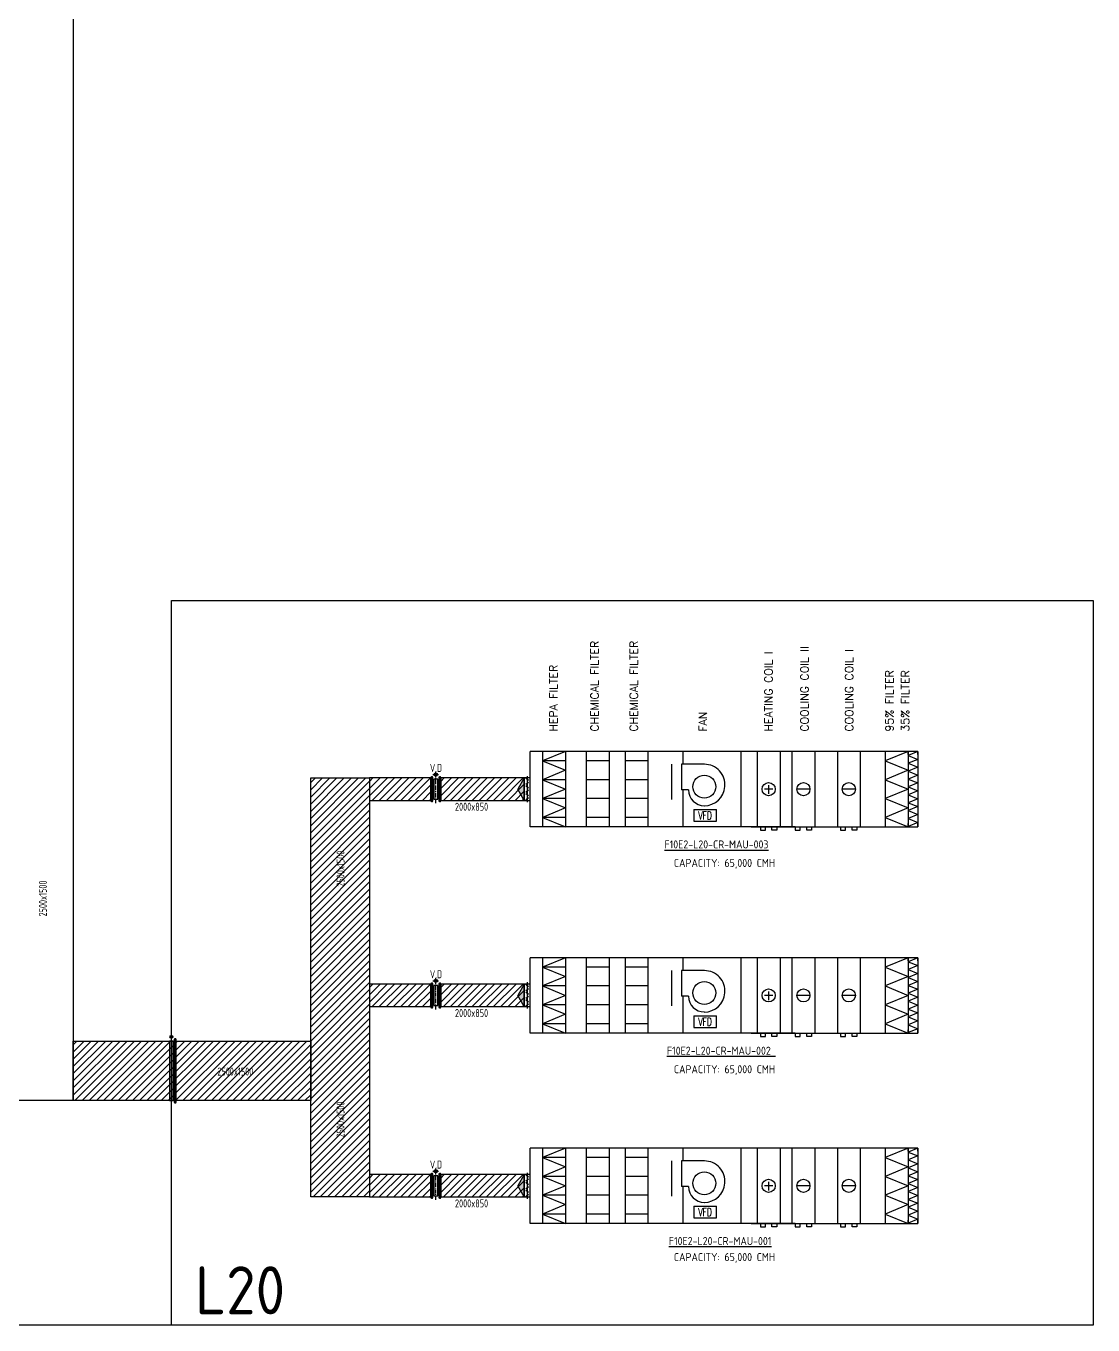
# Model space of a CAD drawing. Header units: millimetres. Extents: x 108 to 3316, y 96 to 2090.
# Drawn here: x 695.6 to 1029, y 1128.4 to 1534.3 of the extents above; entities that cross this region are included whole.
import ezdxf
from ezdxf.enums import TextEntityAlignment as Align

# ---------------------------------------------------------------- set-up
doc = ezdxf.new("R2010")
doc.units = ezdxf.units.MM
doc.linetypes.add('CENTER', pattern=[2, 1.25, -0.25, 0.25, -0.25])
for name, color, linetype in [('A-DETL-01', 1, 'Continuous'), ('DETL-TXT', 4, 'Continuous'), ('M-CEQPM-MAU', 22, 'Continuous'), ('M-CMDUCT-LINE', 15, 'Continuous'), ('M-CMDUCT-TEXT', 3, 'Continuous'), ('M-EQPM-TXT', 4, 'Continuous'), ('M-FM-LINE3', 3, 'Continuous'), ('M-HVAC-CMDUCT', 150, 'Continuous'), ('M-HVAC-DAPR', 2, 'Continuous'), ('U-EX-TXT', 4, 'Continuous')]:
    doc.layers.add(name, color=color, linetype=linetype)
doc.styles.add('AA-TXT', font='isocp.shx', dxfattribs={"bigfont": 'chineset.shx'})
doc.styles.add('STDTEXT', font='simplex.shx', dxfattribs={"bigfont": 'china.shx'})

msp = doc.modelspace()

# ---------------------------------------------------------------- hatches: boundary and pattern name
at = {"layer": 'M-CMDUCT-LINE'}
h = msp.add_hatch(dxfattribs=at)
h.set_pattern_fill('ANSI31', color=256, scale=0.5, style=0)
h.set_pattern_definition([(45, (-40270.2905, -81160.5117), (-1.122532015, 1.122532015), [])])
h.paths.add_polyline_path([(802.99, 1299.33), (802.99, 1168.39), (784.61, 1168.39), (784.61, 1299.33)])
h = msp.add_hatch(dxfattribs=at)
h.set_pattern_fill('ANSI31', color=256, scale=0.5, style=0)
h.set_pattern_definition([(45, (1500.1814, 1119.877), (-1.122532, 1.122532), [])])
h.paths.add_polyline_path([(822.14, 1299.33), (802.99, 1299.33), (802.99, 1292.33), (822.14, 1292.33)])
h = msp.add_hatch(dxfattribs=at)
h.set_pattern_fill('ANSI31', color=256, scale=0.5, style=0)
h.set_pattern_definition([(45, (1522.442, 1119.877), (-1.122532, 1.122532), [])])
h.paths.add_polyline_path([(851.34, 1299.33), (825.25, 1299.33), (825.25, 1292.33), (851.34, 1292.33)])
h = msp.add_hatch(dxfattribs=at)
h.set_pattern_fill('ANSI31', color=256, scale=0.5, style=0)
h.set_pattern_definition([(45, (1500.1814, 1055.4207), (-1.122532, 1.122532), [])])
h.paths.add_polyline_path([(822.14, 1234.87), (802.99, 1234.87), (802.99, 1227.87), (822.14, 1227.87)])
h = msp.add_hatch(dxfattribs=at)
h.set_pattern_fill('ANSI31', color=256, scale=0.5, style=0)
h.set_pattern_definition([(45, (1522.442, 1055.4207), (-1.122532, 1.122532), [])])
h.paths.add_polyline_path([(851.34, 1234.87), (825.25, 1234.87), (825.25, 1227.87), (851.34, 1227.87)])
h = msp.add_hatch(dxfattribs=at)
h.set_pattern_fill('ANSI31', color=256, scale=0.5, style=0)
h.set_pattern_definition([(45, (1499.3618, 1026.0496), (-1.122532, 1.122532), [])])
h.paths.add_polyline_path([(710.4, 1217.1), (784.61, 1217.1), (784.61, 1198.5), (710.4, 1198.5)])
h = msp.add_hatch(dxfattribs=at)
h.set_pattern_fill('ANSI31', color=256, scale=0.5, style=0)
h.set_pattern_definition([(45, (1500.1814, 995.9376), (-1.122532, 1.122532), [])])
h.paths.add_polyline_path([(822.14, 1175.39), (802.99, 1175.39), (802.99, 1168.39), (822.14, 1168.39)])
h = msp.add_hatch(dxfattribs=at)
h.set_pattern_fill('ANSI31', color=256, scale=0.5, style=0)
h.set_pattern_definition([(45, (1522.442, 995.9376), (-1.122532, 1.122532), [])])
h.paths.add_polyline_path([(851.34, 1175.39), (825.25, 1175.39), (825.25, 1168.39), (851.34, 1168.39)])
at = {"layer": 'M-FM-LINE3', "linetype": 'Continuous'}
h = msp.add_hatch(color=256, dxfattribs=at)
edge = h.paths.add_edge_path()
edge.add_arc((741.09, 1218.46), 0.472, 0, 360)
at = {"layer": 'M-HVAC-CMDUCT', "ltscale": 0.1}
for points in [[(851.34, 1292.33), (849.32, 1295.83), (851.34, 1299.33)], [(851.34, 1227.87), (849.32, 1231.37), (851.34, 1234.87)], [(851.34, 1168.39), (849.32, 1171.89), (851.34, 1175.39)]]:
    msp.add_hatch(color=256, dxfattribs=at).paths.add_polyline_path(points)
at = {"layer": 'M-HVAC-CMDUCT'}
for points in [[(851.34, 1292.33), (849.32, 1295.83), (851.34, 1299.33)], [(851.34, 1227.87), (849.32, 1231.37), (851.34, 1234.87)], [(851.34, 1168.39), (849.32, 1171.89), (851.34, 1175.39)]]:
    msp.add_hatch(color=256, dxfattribs=at).paths.add_polyline_path(points)

# ---------------------------------------------------------------- linework, layer by layer
at = {"layer": 'A-DETL-01', "color": 252}
msp.add_lwpolyline([(741.09, 1354.78), (1029.05, 1354.78), (1029.05, 1128.39), (741.09, 1128.39)], close=True, dxfattribs=at)
msp.add_lwpolyline([(741.09, 1128.39), (639.89, 1128.39)], dxfattribs=at)
at = {"layer": 'M-CEQPM-MAU', "color": 3, "ltscale": 0.1}
for p, q in [((974.28, 1307.61), (853.14, 1307.61)), ((853.14, 1284.05), (853.14, 1307.61)), ((857, 1307.61), (857, 1284.05)), ((864.17, 1307.61), (857, 1304.66)), ((864.17, 1307.61), (864.17, 1284.05)), ((870.65, 1307.61), (870.65, 1284.05)), ((877.82, 1307.61), (877.82, 1284.05)), ((882.82, 1307.61), (882.82, 1284.05)), ((889.99, 1307.61), (889.99, 1284.05)), ((900.98, 1303.58), (900.98, 1307.61)), ((918.98, 1307.61), (918.98, 1284.05)), ((924.11, 1307.61), (924.11, 1284.05)), ((931.28, 1307.61), (931.28, 1284.05)), ((934.98, 1307.61), (934.98, 1284.05)), ((942.15, 1307.61), (942.15, 1284.05)), ((949.16, 1307.61), (949.16, 1284.05)), ((956.33, 1307.61), (956.33, 1284.05)), ((964.11, 1307.61), (964.11, 1284.05)), ((971.28, 1307.61), (964.11, 1304.66)), ((971.28, 1306.61), (971.28, 1307.61)), ((971.28, 1307.61), (971.28, 1284.05)), ((974.28, 1307.61), (971.28, 1306.37)), ((974.28, 1307.61), (974.28, 1284.05)), ((974.28, 1306.61), (974.28, 1307.61)), ((974.28, 1307.61), (974.28, 1284.05)), ((857, 1304.66), (864.17, 1301.72)), ((864.17, 1304.66), (857, 1304.66)), ((877.82, 1304.66), (870.65, 1304.66)), ((889.99, 1304.66), (882.82, 1304.66)), ((897.48, 1292.62), (897.48, 1303.58)), ((900.5, 1303.58), (900.5, 1295.58)), ((907.6, 1303.58), (900.5, 1303.58)), ((964.11, 1304.66), (971.28, 1301.72)), ((971.28, 1306.61), (971.28, 1285.05)), ((971.28, 1306.37), (974.28, 1305.14)), ((974.28, 1305.14), (971.28, 1303.91)), ((971.28, 1303.91), (974.28, 1302.68)), ((974.28, 1306.61), (974.28, 1285.05)), ((864.17, 1301.72), (857, 1298.77)), ((971.28, 1301.72), (964.11, 1298.77)), ((974.28, 1302.68), (971.28, 1301.44)), ((971.28, 1301.44), (974.28, 1300.21)), ((974.28, 1300.21), (971.28, 1298.98)), ((971.28, 1298.98), (974.28, 1297.75)), ((857, 1298.77), (864.17, 1295.83)), ((864.17, 1298.77), (857, 1298.77)), ((864.17, 1295.83), (857, 1292.89)), ((877.82, 1298.77), (870.65, 1298.77)), ((889.99, 1298.77), (882.82, 1298.77)), ((902.68, 1295.58), (900.5, 1295.58)), ((900.98, 1284.05), (900.98, 1295.58)), ((929.02, 1295.83), (926.36, 1295.83)), ((940.61, 1295.83), (936.51, 1295.83)), ((954.79, 1295.83), (950.7, 1295.83)), ((964.11, 1298.77), (971.28, 1295.83)), ((971.28, 1295.83), (964.11, 1292.89)), ((974.28, 1297.75), (971.28, 1296.52)), ((971.28, 1296.52), (974.28, 1295.28)), ((974.28, 1295.28), (971.28, 1294.05)), ((864.17, 1292.89), (857, 1292.89)), ((857, 1292.89), (864.17, 1289.94)), ((877.82, 1292.89), (870.65, 1292.89)), ((889.99, 1292.89), (882.82, 1292.89)), ((964.11, 1292.89), (971.28, 1289.94)), ((971.28, 1294.05), (974.28, 1292.82)), ((974.28, 1292.82), (971.28, 1291.59)), ((971.28, 1291.59), (974.28, 1290.36)), ((864.17, 1289.94), (857, 1287)), ((857, 1287), (864.17, 1284.05)), ((864.17, 1287), (857, 1287)), ((877.82, 1287), (870.65, 1287)), ((889.99, 1287), (882.82, 1287)), ((904.34, 1289.42), (911.35, 1289.42)), ((904.34, 1289.42), (904.34, 1285.81)), ((911.35, 1285.81), (911.35, 1289.42)), ((971.28, 1289.94), (964.11, 1287)), ((964.11, 1287), (971.28, 1284.05)), ((974.28, 1290.36), (971.28, 1289.12)), ((971.28, 1289.12), (974.28, 1287.89)), ((974.28, 1287.89), (971.28, 1286.66)), ((936, 1284.05), (853.14, 1284.05)), ((904.34, 1285.81), (911.35, 1285.81)), ((922.24, 1284.05), (949.09, 1284.05)), ((925.14, 1284.05), (925.14, 1282.97)), ((925.14, 1282.97), (926.67, 1282.97)), ((926.67, 1284.05), (928.72, 1284.05)), ((926.67, 1282.97), (926.67, 1284.05)), ((928.72, 1282.97), (928.72, 1284.05)), ((930.26, 1282.97), (928.72, 1282.97)), ((930.26, 1284.05), (930.26, 1282.97)), ((936, 1284.05), (936, 1282.97)), ((936, 1282.97), (937.54, 1282.97)), ((937.54, 1284.05), (939.59, 1284.05)), ((937.54, 1282.97), (937.54, 1284.05)), ((939.59, 1282.97), (939.59, 1284.05)), ((941.12, 1282.97), (939.59, 1282.97)), ((941.12, 1284.05), (941.12, 1282.97)), ((949.09, 1284.05), (974.28, 1284.05)), ((950.18, 1284.05), (950.18, 1282.97)), ((950.18, 1282.97), (951.72, 1282.97)), ((951.72, 1284.05), (953.77, 1284.05)), ((951.72, 1282.97), (951.72, 1284.05)), ((953.77, 1282.97), (953.77, 1284.05)), ((955.3, 1282.97), (953.77, 1282.97)), ((955.3, 1284.05), (955.3, 1282.97)), ((971.28, 1286.66), (974.28, 1285.43)), ((974.28, 1285.43), (971.28, 1284.19)), ((971.28, 1284.05), (971.28, 1285.05)), ((971.28, 1284.19), (971.62, 1284.05)), ((974.28, 1284.05), (974.28, 1285.05))]:
    msp.add_line(p, q, dxfattribs=at)
at = {"layer": 'M-CEQPM-MAU', "ltscale": 0.1}
for p, q in [((974.28, 1243.15), (853.14, 1243.15)), ((853.14, 1219.6), (853.14, 1243.15)), ((857, 1243.15), (857, 1219.6)), ((864.17, 1243.15), (857, 1240.21)), ((864.17, 1243.15), (864.17, 1219.6)), ((870.65, 1243.15), (870.65, 1219.6)), ((877.82, 1243.15), (877.82, 1219.6)), ((882.82, 1243.15), (882.82, 1219.6)), ((889.99, 1243.15), (889.99, 1219.6)), ((900.98, 1239.12), (900.98, 1243.15)), ((918.98, 1243.15), (918.98, 1219.6)), ((924.11, 1243.15), (924.11, 1219.6)), ((931.28, 1243.15), (931.28, 1219.6)), ((934.98, 1243.15), (934.98, 1219.6)), ((942.15, 1243.15), (942.15, 1219.6)), ((949.16, 1243.15), (949.16, 1219.6)), ((956.33, 1243.15), (956.33, 1219.6)), ((964.11, 1243.15), (964.11, 1219.6)), ((971.28, 1243.15), (964.11, 1240.21)), ((971.28, 1242.15), (971.28, 1243.15)), ((971.28, 1243.15), (971.28, 1219.6)), ((974.28, 1243.15), (971.28, 1241.92)), ((971.28, 1242.15), (971.28, 1220.6)), ((974.28, 1243.15), (974.28, 1219.6)), ((974.28, 1242.15), (974.28, 1243.15)), ((974.28, 1243.15), (974.28, 1219.6)), ((974.28, 1242.15), (974.28, 1220.6)), ((857, 1240.21), (864.17, 1237.26)), ((864.17, 1240.21), (857, 1240.21)), ((877.82, 1240.21), (870.65, 1240.21)), ((889.99, 1240.21), (882.82, 1240.21)), ((897.48, 1228.17), (897.48, 1239.12)), ((900.5, 1239.12), (900.5, 1231.12)), ((907.6, 1239.12), (900.5, 1239.12)), ((964.11, 1240.21), (971.28, 1237.26)), ((971.28, 1241.92), (974.28, 1240.68)), ((974.28, 1240.68), (971.28, 1239.45)), ((971.28, 1239.45), (974.28, 1238.22)), ((974.28, 1238.22), (971.28, 1236.99)), ((864.17, 1237.26), (857, 1234.32)), ((857, 1234.32), (864.17, 1231.37)), ((864.17, 1234.32), (857, 1234.32)), ((877.82, 1234.32), (870.65, 1234.32)), ((889.99, 1234.32), (882.82, 1234.32)), ((971.28, 1237.26), (964.11, 1234.32)), ((964.11, 1234.32), (971.28, 1231.37)), ((971.28, 1236.99), (974.28, 1235.76)), ((974.28, 1235.76), (971.28, 1234.52)), ((971.28, 1234.52), (974.28, 1233.29)), ((864.17, 1231.37), (857, 1228.43)), ((902.68, 1231.12), (900.5, 1231.12)), ((900.98, 1219.6), (900.98, 1231.12)), ((929.02, 1231.37), (926.36, 1231.37)), ((940.61, 1231.37), (936.51, 1231.37)), ((954.79, 1231.37), (950.7, 1231.37)), ((971.28, 1231.37), (964.11, 1228.43)), ((974.28, 1233.29), (971.28, 1232.06)), ((971.28, 1232.06), (974.28, 1230.83)), ((974.28, 1230.83), (971.28, 1229.6)), ((864.17, 1228.43), (857, 1228.43)), ((857, 1228.43), (864.17, 1225.49)), ((877.82, 1228.43), (870.65, 1228.43)), ((889.99, 1228.43), (882.82, 1228.43)), ((964.11, 1228.43), (971.28, 1225.49)), ((971.28, 1229.6), (974.28, 1228.36)), ((974.28, 1228.36), (971.28, 1227.13)), ((971.28, 1227.13), (974.28, 1225.9)), ((974.28, 1225.9), (971.28, 1224.67)), ((864.17, 1225.49), (857, 1222.54)), ((857, 1222.54), (864.17, 1219.6)), ((864.17, 1222.54), (857, 1222.54)), ((877.82, 1222.54), (870.65, 1222.54)), ((889.99, 1222.54), (882.82, 1222.54)), ((904.34, 1224.97), (911.35, 1224.97)), ((904.34, 1224.97), (904.34, 1221.35)), ((911.35, 1221.35), (911.35, 1224.97)), ((971.28, 1225.49), (964.11, 1222.54)), ((964.11, 1222.54), (971.28, 1219.6)), ((971.28, 1224.67), (974.28, 1223.43)), ((974.28, 1223.43), (971.28, 1222.2)), ((971.28, 1222.2), (974.28, 1220.97)), ((936, 1219.6), (853.14, 1219.6)), ((904.34, 1221.35), (911.35, 1221.35)), ((922.24, 1219.6), (949.09, 1219.6)), ((925.14, 1219.6), (925.14, 1218.51)), ((925.14, 1218.51), (926.67, 1218.51)), ((926.67, 1219.6), (928.72, 1219.6)), ((926.67, 1218.51), (926.67, 1219.6)), ((928.72, 1218.51), (928.72, 1219.6)), ((930.26, 1218.51), (928.72, 1218.51)), ((930.26, 1219.6), (930.26, 1218.51)), ((936, 1219.6), (936, 1218.51)), ((936, 1218.51), (937.54, 1218.51)), ((937.54, 1219.6), (939.59, 1219.6)), ((937.54, 1218.51), (937.54, 1219.6)), ((939.59, 1218.51), (939.59, 1219.6)), ((941.12, 1218.51), (939.59, 1218.51)), ((941.12, 1219.6), (941.12, 1218.51)), ((949.09, 1219.6), (974.28, 1219.6)), ((950.18, 1219.6), (950.18, 1218.51)), ((950.18, 1218.51), (951.72, 1218.51)), ((951.72, 1219.6), (953.77, 1219.6)), ((951.72, 1218.51), (951.72, 1219.6)), ((953.77, 1218.51), (953.77, 1219.6)), ((955.3, 1218.51), (953.77, 1218.51)), ((955.3, 1219.6), (955.3, 1218.51)), ((974.28, 1220.97), (971.28, 1219.74)), ((971.28, 1219.6), (971.28, 1220.6)), ((971.28, 1219.74), (971.62, 1219.6)), ((974.28, 1219.6), (974.28, 1220.6)), ((974.28, 1183.67), (853.14, 1183.67)), ((853.14, 1160.11), (853.14, 1183.67)), ((857, 1183.67), (857, 1160.11)), ((864.17, 1183.67), (857, 1180.72)), ((864.17, 1183.67), (864.17, 1160.11)), ((870.65, 1183.67), (870.65, 1160.11)), ((877.82, 1183.67), (877.82, 1160.11)), ((882.82, 1183.67), (882.82, 1160.11)), ((889.99, 1183.67), (889.99, 1160.11)), ((900.98, 1179.64), (900.98, 1183.67)), ((918.98, 1183.67), (918.98, 1160.11)), ((924.11, 1183.67), (924.11, 1160.11)), ((931.28, 1183.67), (931.28, 1160.11)), ((934.98, 1183.67), (934.98, 1160.11)), ((942.15, 1183.67), (942.15, 1160.11)), ((949.16, 1183.67), (949.16, 1160.11)), ((956.33, 1183.67), (956.33, 1160.11)), ((964.11, 1183.67), (964.11, 1160.11)), ((971.28, 1183.67), (964.11, 1180.72)), ((971.28, 1182.67), (971.28, 1183.67)), ((971.28, 1183.67), (971.28, 1160.11)), ((974.28, 1183.67), (971.28, 1182.43)), ((971.28, 1182.67), (971.28, 1161.11)), ((971.28, 1182.43), (974.28, 1181.2)), ((974.28, 1181.2), (971.28, 1179.97)), ((974.28, 1183.67), (974.28, 1160.11)), ((974.28, 1182.67), (974.28, 1183.67)), ((974.28, 1183.67), (974.28, 1160.11)), ((974.28, 1182.67), (974.28, 1161.11)), ((857, 1180.72), (864.17, 1177.78)), ((864.17, 1180.72), (857, 1180.72)), ((864.17, 1177.78), (857, 1174.83)), ((877.82, 1180.72), (870.65, 1180.72)), ((889.99, 1180.72), (882.82, 1180.72)), ((897.48, 1168.68), (897.48, 1179.64)), ((900.5, 1179.64), (900.5, 1171.64)), ((907.6, 1179.64), (900.5, 1179.64)), ((964.11, 1180.72), (971.28, 1177.78)), ((971.28, 1177.78), (964.11, 1174.83)), ((971.28, 1179.97), (974.28, 1178.74)), ((974.28, 1178.74), (971.28, 1177.51)), ((971.28, 1177.51), (974.28, 1176.27)), ((857, 1174.83), (864.17, 1171.89)), ((864.17, 1174.83), (857, 1174.83)), ((877.82, 1174.83), (870.65, 1174.83)), ((889.99, 1174.83), (882.82, 1174.83)), ((964.11, 1174.83), (971.28, 1171.89)), ((974.28, 1176.27), (971.28, 1175.04)), ((971.28, 1175.04), (974.28, 1173.81)), ((974.28, 1173.81), (971.28, 1172.58)), ((864.17, 1171.89), (857, 1168.95)), ((902.68, 1171.64), (900.5, 1171.64)), ((900.98, 1160.11), (900.98, 1171.64)), ((929.02, 1171.89), (926.36, 1171.89)), ((940.61, 1171.89), (936.51, 1171.89)), ((954.79, 1171.89), (950.7, 1171.89)), ((971.28, 1171.89), (964.11, 1168.95)), ((971.28, 1172.58), (974.28, 1171.34)), ((974.28, 1171.34), (971.28, 1170.11)), ((971.28, 1170.11), (974.28, 1168.88)), ((864.17, 1168.95), (857, 1168.95)), ((857, 1168.95), (864.17, 1166)), ((864.17, 1166), (857, 1163.06)), ((877.82, 1168.95), (870.65, 1168.95)), ((889.99, 1168.95), (882.82, 1168.95)), ((904.34, 1165.48), (911.35, 1165.48)), ((904.34, 1165.48), (904.34, 1161.87)), ((911.35, 1161.87), (911.35, 1165.48)), ((964.11, 1168.95), (971.28, 1166)), ((971.28, 1166), (964.11, 1163.06)), ((974.28, 1168.88), (971.28, 1167.65)), ((971.28, 1167.65), (974.28, 1166.42)), ((974.28, 1166.42), (971.28, 1165.18)), ((971.28, 1165.18), (974.28, 1163.95)), ((857, 1163.06), (864.17, 1160.11)), ((864.17, 1163.06), (857, 1163.06)), ((877.82, 1163.06), (870.65, 1163.06)), ((889.99, 1163.06), (882.82, 1163.06)), ((904.34, 1161.87), (911.35, 1161.87)), ((964.11, 1163.06), (971.28, 1160.11)), ((974.28, 1163.95), (971.28, 1162.72)), ((971.28, 1162.72), (974.28, 1161.49)), ((974.28, 1161.49), (971.28, 1160.26)), ((971.28, 1160.11), (971.28, 1161.11)), ((974.28, 1160.11), (974.28, 1161.11)), ((936, 1160.11), (853.14, 1160.11)), ((922.24, 1160.11), (949.09, 1160.11)), ((925.14, 1160.11), (925.14, 1159.03)), ((925.14, 1159.03), (926.67, 1159.03)), ((926.67, 1160.11), (928.72, 1160.11)), ((926.67, 1159.03), (926.67, 1160.11)), ((928.72, 1159.03), (928.72, 1160.11)), ((930.26, 1159.03), (928.72, 1159.03)), ((930.26, 1160.11), (930.26, 1159.03)), ((936, 1160.11), (936, 1159.03)), ((936, 1159.03), (937.54, 1159.03)), ((937.54, 1160.11), (939.59, 1160.11)), ((937.54, 1159.03), (937.54, 1160.11)), ((939.59, 1159.03), (939.59, 1160.11)), ((941.12, 1159.03), (939.59, 1159.03)), ((941.12, 1160.11), (941.12, 1159.03)), ((949.09, 1160.11), (974.28, 1160.11)), ((950.18, 1160.11), (950.18, 1159.03)), ((950.18, 1159.03), (951.72, 1159.03)), ((951.72, 1160.11), (953.77, 1160.11)), ((951.72, 1159.03), (951.72, 1160.11)), ((953.77, 1159.03), (953.77, 1160.11)), ((955.3, 1159.03), (953.77, 1159.03)), ((955.3, 1160.11), (955.3, 1159.03)), ((971.28, 1160.26), (971.62, 1160.11))]:
    msp.add_line(p, q, dxfattribs=at)
at = {"layer": 'M-CEQPM-MAU', "color": 3}
msp.add_lwpolyline([(927.7, 1297.05), (927.7, 1294.37)], dxfattribs=at)
at = {"layer": 'M-CEQPM-MAU'}
for points in [[(927.7, 1232.59), (927.7, 1229.91)], [(927.7, 1173.11), (927.7, 1170.43)]]:
    msp.add_lwpolyline(points, dxfattribs=at)
at = {"layer": 'M-CEQPM-MAU', "color": 3, "ltscale": 0.1}
for centre, radius in [((907.6, 1296.6), 3.59), ((927.7, 1295.83), 2.05), ((938.56, 1295.83), 2.05), ((952.74, 1295.83), 2.05)]:
    msp.add_circle(centre, radius, dxfattribs=at)
at = {"layer": 'M-CEQPM-MAU', "ltscale": 0.1}
for centre, radius in [((907.6, 1232.15), 3.59), ((927.7, 1231.37), 2.05), ((938.56, 1231.37), 2.05), ((952.74, 1231.37), 2.05), ((907.6, 1172.66), 3.59), ((927.7, 1171.89), 2.05), ((938.56, 1171.89), 2.05), ((952.74, 1171.89), 2.05)]:
    msp.add_circle(centre, radius, dxfattribs=at)
at = {"layer": 'M-CEQPM-MAU', "color": 3, "ltscale": 0.1}
for centre, radius, start, end in [((907.71, 1297.29), 6.29, 353.7563, 90.9586), ((907.6, 1295.58), 4.92, 180, 270), ((907.7, 1296.92), 6.27, 269.0709, 357.1108)]:
    msp.add_arc(centre, radius, start, end, dxfattribs=at)
at = {"layer": 'M-CEQPM-MAU', "ltscale": 0.1}
for centre, radius, start, end in [((907.71, 1232.83), 6.29, 353.7563, 90.9586), ((907.6, 1231.12), 4.92, 180, 270), ((907.7, 1232.46), 6.27, 269.0709, 357.1108), ((907.71, 1173.35), 6.29, 353.7563, 90.9586), ((907.6, 1171.64), 4.92, 180, 270), ((907.7, 1172.98), 6.27, 269.0709, 357.1108)]:
    msp.add_arc(centre, radius, start, end, dxfattribs=at)
at = {"layer": 'M-FM-LINE3'}
for p, q in [((822.45, 1299.88), (822.45, 1291.78)), ((824.94, 1299.88), (824.94, 1291.78)), ((822.45, 1235.42), (822.45, 1227.32)), ((824.94, 1235.42), (824.94, 1227.32)), ((742.27, 1217.98), (742.27, 1197.62)), ((822.45, 1175.94), (822.45, 1167.84)), ((824.94, 1175.94), (824.94, 1167.84))]:
    msp.add_line(p, q, dxfattribs=at)
at = {"layer": 'M-FM-LINE3', "linetype": 'CENTER'}
for p, q in [((822.76, 1300.38), (824.63, 1300.38)), ((823.69, 1291.47), (823.69, 1301.31)), ((822.76, 1235.92), (824.63, 1235.92)), ((823.69, 1227.01), (823.69, 1236.85)), ((741.09, 1197.32), (741.09, 1217.98)), ((823.69, 1167.53), (823.69, 1177.37)), ((822.76, 1176.44), (824.63, 1176.44))]:
    msp.add_line(p, q, dxfattribs=at)
at = {"layer": 'M-FM-LINE3'}
for points in [[(822.76, 1299.57), (822.14, 1299.57), (822.14, 1292.09), (822.76, 1292.09)], [(824.32, 1298.94), (823.07, 1298.94), (823.07, 1292.71), (824.32, 1292.71)], [(825.25, 1299.57), (824.63, 1299.57), (824.63, 1292.09), (825.25, 1292.09)], [(822.76, 1235.11), (822.14, 1235.11), (822.14, 1227.64), (822.76, 1227.64)], [(824.32, 1234.49), (823.07, 1234.49), (823.07, 1228.26), (824.32, 1228.26)], [(825.25, 1235.11), (824.63, 1235.11), (824.63, 1227.64), (825.25, 1227.64)], [(742.56, 1217.69), (741.97, 1217.69), (741.97, 1197.91), (742.56, 1197.91)], [(741.68, 1217.1), (740.5, 1217.1), (740.5, 1198.5), (741.68, 1198.5)], [(822.76, 1175.63), (822.14, 1175.63), (822.14, 1168.15), (822.76, 1168.15)], [(824.32, 1175), (823.07, 1175), (823.07, 1168.78), (824.32, 1168.78)], [(825.25, 1175.63), (824.63, 1175.63), (824.63, 1168.15), (825.25, 1168.15)]]:
    msp.add_lwpolyline(points, close=True, dxfattribs=at)
for centre, radius in [((823.69, 1300.38), 0.498), ((823.69, 1235.92), 0.498), ((741.09, 1218.46), 0.472), ((823.69, 1176.44), 0.498)]:
    msp.add_circle(centre, radius, dxfattribs=at)
at = {"layer": 'M-HVAC-CMDUCT', "ltscale": 0.1}
for p, q in [((851.34, 1299.33), (849.32, 1295.83)), ((851.34, 1292.33), (849.32, 1295.83)), ((851.34, 1234.87), (849.32, 1231.37)), ((851.34, 1227.87), (851.34, 1234.87)), ((851.34, 1234.87), (851.34, 1227.87)), ((851.34, 1227.87), (849.32, 1231.37)), ((851.34, 1175.39), (849.32, 1171.89)), ((851.34, 1168.39), (851.34, 1175.39)), ((851.34, 1175.39), (851.34, 1168.39)), ((851.34, 1168.39), (849.32, 1171.89))]:
    msp.add_line(p, q, dxfattribs=at)
at = {"layer": 'M-HVAC-CMDUCT'}
for p, q in [((851.34, 1299.33), (849.32, 1295.83)), ((851.34, 1292.33), (849.32, 1295.83)), ((851.34, 1234.87), (849.32, 1231.37)), ((851.34, 1227.87), (851.34, 1234.87)), ((851.34, 1227.87), (849.32, 1231.37)), ((851.34, 1175.39), (849.32, 1171.89)), ((851.34, 1168.39), (851.34, 1175.39)), ((851.34, 1168.39), (849.32, 1171.89))]:
    msp.add_line(p, q, dxfattribs=at)
msp.add_lwpolyline([(710.4, 2077.29), (710.4, 1198.5), (691.61, 1198.5), (691.61, 2077.29)], dxfattribs=at)
for points in [[(802.99, 1299.33), (802.99, 1168.39), (784.61, 1168.39), (784.61, 1299.33)], [(822.14, 1299.33), (802.99, 1299.33), (802.99, 1292.33), (822.14, 1292.33)], [(851.34, 1299.33), (825.25, 1299.33), (825.25, 1292.33), (851.34, 1292.33)], [(822.14, 1234.87), (802.99, 1234.87), (802.99, 1227.87), (822.14, 1227.87)], [(851.34, 1234.87), (825.25, 1234.87), (825.25, 1227.87), (851.34, 1227.87)], [(710.4, 1217.1), (784.61, 1217.1), (784.61, 1198.5), (710.4, 1198.5)], [(822.14, 1175.39), (802.99, 1175.39), (802.99, 1168.39), (822.14, 1168.39)], [(851.34, 1175.39), (825.25, 1175.39), (825.25, 1168.39), (851.34, 1168.39)]]:
    msp.add_lwpolyline(points, close=True, dxfattribs=at)
at = {"layer": 'M-HVAC-DAPR', "ltscale": 0.1}
for p, q in [((852.64, 1298.53), (851.84, 1299.21)), ((852.24, 1299.93), (852.24, 1291.73)), ((851.84, 1297.33), (852.64, 1298.01)), ((852.64, 1296.13), (851.84, 1296.81)), ((851.84, 1294.93), (852.64, 1295.61)), ((852.64, 1293.73), (851.84, 1294.41)), ((851.84, 1292.53), (852.64, 1293.21)), ((852.64, 1234.08), (851.84, 1234.75)), ((852.24, 1235.47), (852.24, 1227.27)), ((851.84, 1232.88), (852.64, 1233.55)), ((852.64, 1231.68), (851.84, 1232.35)), ((851.84, 1230.48), (852.64, 1231.15)), ((852.64, 1229.28), (851.84, 1229.95)), ((851.84, 1228.08), (852.64, 1228.75)), ((852.64, 1174.59), (851.84, 1175.27)), ((851.84, 1173.39), (852.64, 1174.07)), ((852.24, 1175.99), (852.24, 1167.79)), ((852.64, 1172.19), (851.84, 1172.87)), ((851.84, 1170.99), (852.64, 1171.67)), ((852.64, 1169.79), (851.84, 1170.47)), ((851.84, 1168.59), (852.64, 1169.27))]:
    msp.add_line(p, q, dxfattribs=at)
at = {"layer": 'M-HVAC-DAPR'}
for p, q in [((852.64, 1298.53), (851.84, 1299.21)), ((852.24, 1299.93), (852.24, 1291.73)), ((851.84, 1297.33), (852.64, 1298.01)), ((852.64, 1296.13), (851.84, 1296.81)), ((851.84, 1294.93), (852.64, 1295.61)), ((852.64, 1293.73), (851.84, 1294.41)), ((851.84, 1292.53), (852.64, 1293.21)), ((852.64, 1234.08), (851.84, 1234.75)), ((852.24, 1235.47), (852.24, 1227.27)), ((851.84, 1232.88), (852.64, 1233.55)), ((852.64, 1231.68), (851.84, 1232.35)), ((851.84, 1230.48), (852.64, 1231.15)), ((852.64, 1229.28), (851.84, 1229.95)), ((851.84, 1228.08), (852.64, 1228.75)), ((852.64, 1174.59), (851.84, 1175.27)), ((851.84, 1173.39), (852.64, 1174.07)), ((852.24, 1175.99), (852.24, 1167.79)), ((852.64, 1172.19), (851.84, 1172.87)), ((851.84, 1170.99), (852.64, 1171.67)), ((852.64, 1169.79), (851.84, 1170.47)), ((851.84, 1168.59), (852.64, 1169.27))]:
    msp.add_line(p, q, dxfattribs=at)
at = {"layer": 'M-HVAC-DAPR', "ltscale": 0.1}
for points in [[(853.14, 1299.33), (851.34, 1299.33), (851.34, 1292.33), (853.14, 1292.33)], [(853.14, 1234.87), (851.34, 1234.87), (851.34, 1227.87), (853.14, 1227.87)], [(853.14, 1175.39), (851.34, 1175.39), (851.34, 1168.39), (853.14, 1168.39)]]:
    msp.add_lwpolyline(points, close=True, dxfattribs=at)
at = {"layer": 'M-HVAC-DAPR'}
for points in [[(853.14, 1299.33), (851.34, 1299.33), (851.34, 1292.33), (853.14, 1292.33)], [(853.14, 1234.87), (851.34, 1234.87), (851.34, 1227.87), (853.14, 1227.87)], [(853.14, 1175.39), (851.34, 1175.39), (851.34, 1168.39), (853.14, 1168.39)]]:
    msp.add_lwpolyline(points, close=True, dxfattribs=at)
at = {"layer": 'M-HVAC-DAPR', "ltscale": 0.1, "const_width": 0.1}
for points in [[(852.19, 1297.67, -1), (852.29, 1297.67, -1)], [(852.19, 1296.47, -1), (852.29, 1296.47, -1)], [(852.19, 1295.27, -1), (852.29, 1295.27, -1)], [(852.19, 1294.07, -1), (852.29, 1294.07, -1)], [(852.19, 1292.87, -1), (852.29, 1292.87, -1)], [(852.19, 1234.41, -1), (852.29, 1234.41, -1)], [(852.19, 1233.21, -1), (852.29, 1233.21, -1)], [(852.19, 1232.01, -1), (852.29, 1232.01, -1)], [(852.19, 1230.81, -1), (852.29, 1230.81, -1)], [(852.19, 1229.61, -1), (852.29, 1229.61, -1)], [(852.19, 1228.41, -1), (852.29, 1228.41, -1)], [(852.19, 1173.73, -1), (852.29, 1173.73, -1)], [(852.19, 1172.53, -1), (852.29, 1172.53, -1)], [(852.19, 1171.33, -1), (852.29, 1171.33, -1)], [(852.19, 1170.13, -1), (852.29, 1170.13, -1)], [(852.19, 1168.93, -1), (852.29, 1168.93, -1)]]:
    msp.add_lwpolyline(points, format="xyb", close=True, dxfattribs=at)
at = {"layer": 'M-HVAC-DAPR', "const_width": 0.1}
for points in [[(852.19, 1297.67, -1), (852.29, 1297.67, -1)], [(852.19, 1296.47, -1), (852.29, 1296.47, -1)], [(852.19, 1295.27, -1), (852.29, 1295.27, -1)], [(852.19, 1294.07, -1), (852.29, 1294.07, -1)], [(852.19, 1292.87, -1), (852.29, 1292.87, -1)], [(852.19, 1234.41, -1), (852.29, 1234.41, -1)], [(852.19, 1233.21, -1), (852.29, 1233.21, -1)], [(852.19, 1232.01, -1), (852.29, 1232.01, -1)], [(852.19, 1230.81, -1), (852.29, 1230.81, -1)], [(852.19, 1229.61, -1), (852.29, 1229.61, -1)], [(852.19, 1228.41, -1), (852.29, 1228.41, -1)], [(852.19, 1173.73, -1), (852.29, 1173.73, -1)], [(852.19, 1172.53, -1), (852.29, 1172.53, -1)], [(852.19, 1171.33, -1), (852.29, 1171.33, -1)], [(852.19, 1170.13, -1), (852.29, 1170.13, -1)], [(852.19, 1168.93, -1), (852.29, 1168.93, -1)]]:
    msp.add_lwpolyline(points, format="xyb", close=True, dxfattribs=at)

# ---------------------------------------------------------------- texts
at = {"layer": 'DETL-TXT', "color": 2, "ltscale": 0.1, "style": 'AA-TXT'}
msp.add_text('L20', height=15, dxfattribs=at).set_placement((748.48, 1131.74))
at = {"layer": 'M-CEQPM-MAU', "color": 3, "ltscale": 0.1, "style": 'STDTEXT', "width": 0.7}
msp.add_text('VFD', height=2.5, dxfattribs=at).set_placement((907.84, 1287.62), align=Align.MIDDLE)
at = {"layer": 'M-CEQPM-MAU', "ltscale": 0.1, "style": 'STDTEXT', "width": 0.7}
for p in [(907.84, 1223.16), (907.84, 1163.68)]:
    msp.add_text('VFD', height=2.5, dxfattribs=at).set_placement(p, align=Align.MIDDLE)
at = {"layer": 'M-CMDUCT-TEXT', "style": 'STDTEXT'}
for s, p in [('CHEMICAL FILTER', (873.32, 1313.79)), ('CHEMICAL FILTER', (885.54, 1313.79)), ('COOLING COIL II', (938.92, 1313.79)), ('HEATING COIL I', (927.68, 1313.79)), ('COOLING COIL I', (952.85, 1313.79)), ('HEPA FILTER', (860.42, 1313.79)), ('95% FILTER', (965.42, 1313.79)), ('35% FILTER', (970.38, 1313.79)), ('FAN', (907.14, 1313.79))]:
    msp.add_text(s, height=2.5, rotation=90, dxfattribs=at).set_placement(p, align=Align.MIDDLE_LEFT)
at = {"layer": 'M-EQPM-TXT', "style": 'AA-TXT'}
for s, p in [('%%UF10E2-L20-CR-MAU-003', (895.15, 1277.31)), ('%%UF10E2-L20-CR-MAU-002 ', (895.92, 1212.85)), ('%%UF10E2-L20-CR-MAU-001', (896.52, 1153.37))]:
    msp.add_text(s, height=2.5, dxfattribs=at).set_placement(p)
at = {"layer": 'M-EQPM-TXT', "color": 3, "style": 'AA-TXT'}
for p in [(898.09, 1271.51), (898.09, 1207.05), (898.09, 1148.37)]:
    msp.add_text('CAPACITY: 65,000 CMH', height=2.5, dxfattribs=at).set_placement(p)
at = {"layer": 'U-EX-TXT', "style": 'AA-TXT', "width": 0.8}
for s, p in [('V.D', (823.75, 1302.46)), ('2000x850', (834.87, 1290.33)), ('V.D', (823.75, 1238)), ('2000x850', (834.87, 1225.87)), ('2500x1500', (761.06, 1207.59)), ('V.D', (823.75, 1178.52)), ('2000x850', (834.87, 1166.39))]:
    msp.add_text(s, height=2.5, dxfattribs=at).set_placement(p, align=Align.MIDDLE_CENTER)
for p in [(793.92, 1270.98), (700.92, 1261.67), (793.92, 1192.61)]:
    msp.add_text('2500x1500', height=2.5, rotation=90, dxfattribs=at).set_placement(p, align=Align.MIDDLE_CENTER)

doc.saveas('drawing.dxf')
